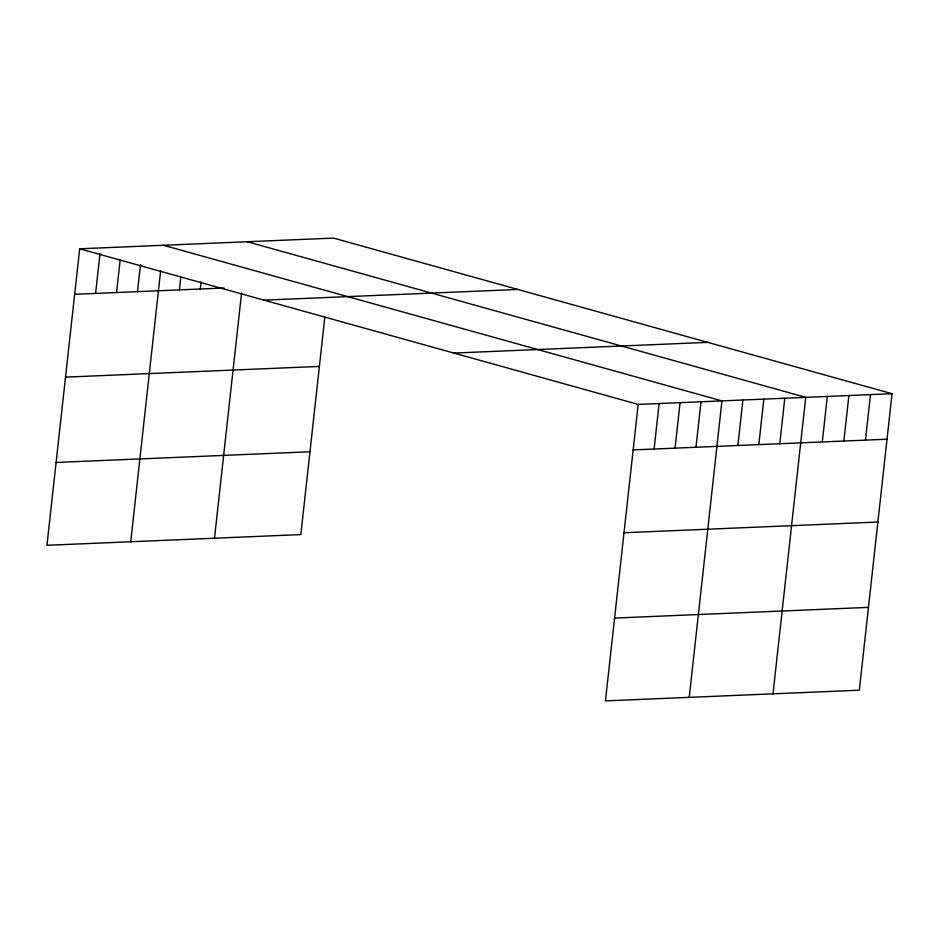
<?xml version="1.0" encoding="UTF-8"?>
<svg xmlns="http://www.w3.org/2000/svg" width="939" height="939" viewBox="0 0 939 939"><rect width="100%" height="100%" fill="white"/><g stroke="black" fill="none" stroke-linecap="round" stroke-linejoin="round"><path stroke-width="1.41" d="M79.686 248.8L638.18 404.416L605.444 700.893L859.314 690.2L892.05 393.711L333.556 238.107L79.686 248.8L46.95 545.289L300.82 534.584L324.847 317.018M95.602 293.426L100.004 253.612M116.553 292.534L120.157 259.833M137.493 291.653L140.474 264.634M130.732 541.756L160.639 270.866M179.384 289.893L180.793 277.087M200.324 289.001L201.11 281.9M214.503 538.223L241.569 293.05M654.096 449.03L659.119 403.535M675.047 448.149L680.071 402.655M695.987 447.269L701.01 401.763M689.226 697.372L721.95 400.883L163.456 245.267M737.878 445.497L742.902 400.002M758.818 444.617L763.841 399.122M779.769 443.736L784.793 398.23M772.997 693.839L805.732 397.35L247.239 241.734M822.294 441.94L827.318 396.446M843.868 441.037L848.891 395.53M865.453 440.121L870.476 394.626M74.662 294.306L224.057 288.003M263.988 300.151L517.859 289.458M453.877 353.064L707.748 342.359M65.519 377.126L319.389 366.421M638.18 404.416L892.05 393.711M56.094 462.458L309.964 451.765M633.156 449.91L887.026 439.217M624.012 532.742L877.883 522.037M614.587 618.073L868.458 607.369"/></g></svg>
